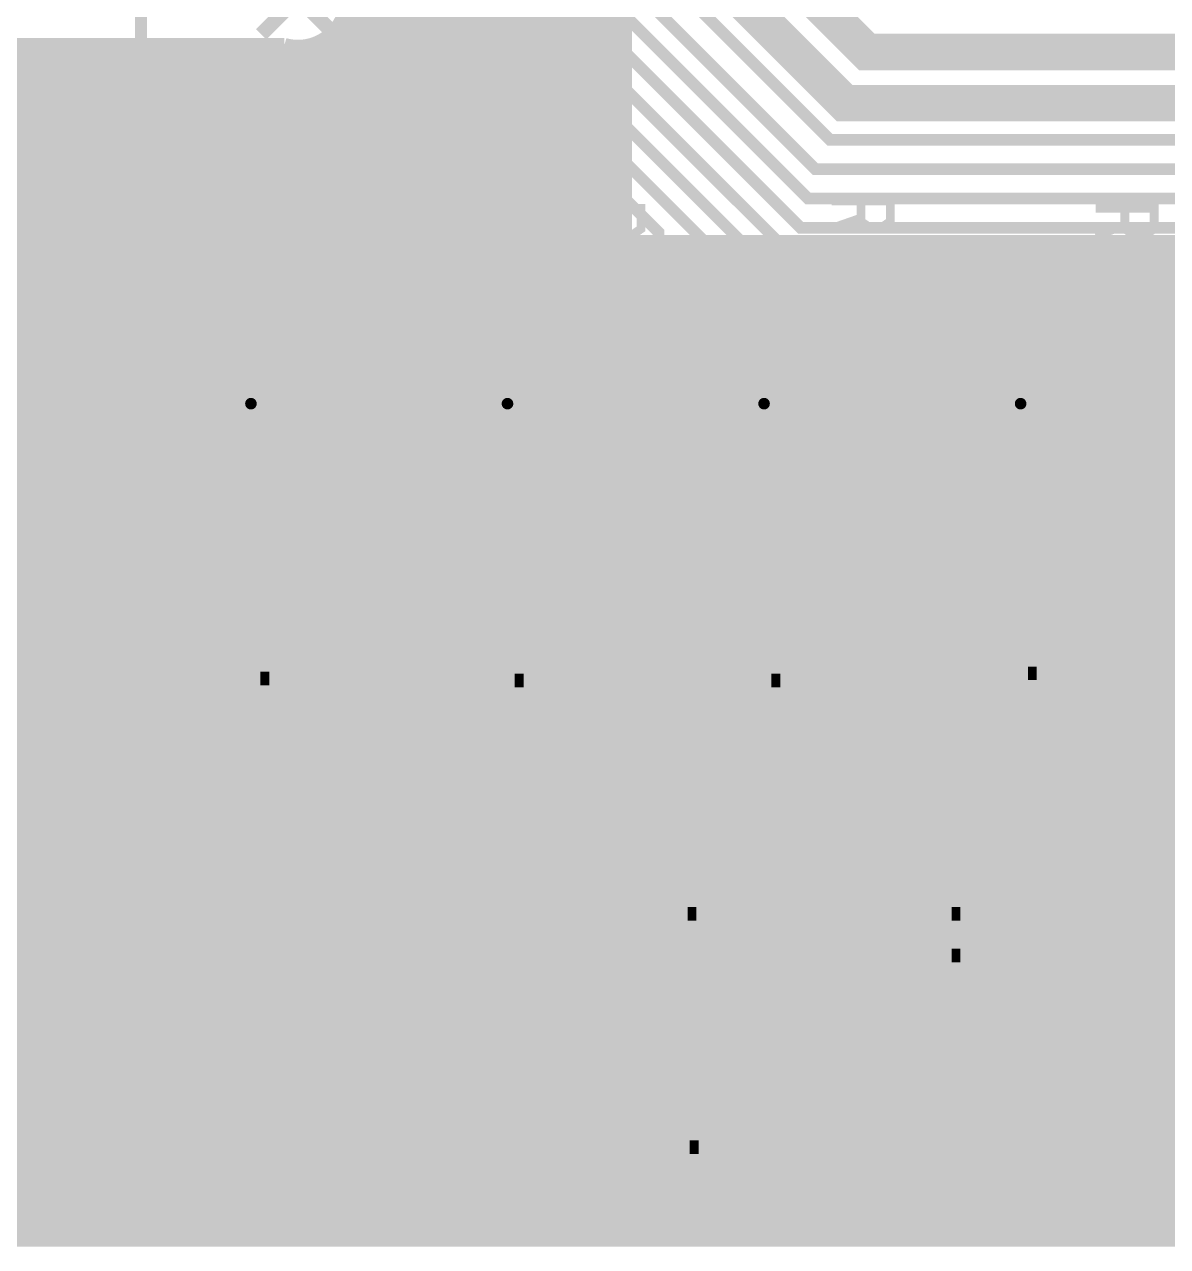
# Model space of a CAD drawing. Extents: x -20 to 155, y -91 to 215.
# Drawn here: x 104.03 to 123.83, y 101.6 to 122.78 of the extents above; entities that cross this region are included whole.
import ezdxf

# ---------------------------------------------------------------- set-up
doc = ezdxf.new("R2010")
doc.units = 0
doc.header["$MEASUREMENT"] = 0
doc.layers.get('0').update_dxf_attribs({"linetype": 'CONTINUOUS'})
for name, color, linetype in [('25-334-0_BOT', 7, 'CONTINUOUS'), ('25-334-0_DRD', 7, 'CONTINUOUS'), ('25-334-0_DRL', 2, 'CONTINUOUS'), ('25-334-0_IN1', 4, 'CONTINUOUS'), ('25-334-0_IN2', 3, 'CONTINUOUS'), ('25-334-0_SMT', 10, 'CONTINUOUS'), ('25-334-0_SPT', 14, 'CONTINUOUS'), ('25-334-0_SST', 12, 'CONTINUOUS'), ('25-334-0_TOP', 11, 'CONTINUOUS'), ('THRUHOLE_TAP', 15, 'CONTINUOUS')]:
    doc.layers.add(name, color=color, linetype=linetype)

# ---------------------------------------------------------------- blocks, each defined once
blk = doc.blocks.new('ROUND_64')
at = {"const_width": 0.35052}
blk.add_lwpolyline([(-0.17526, 0, 1), (0.17526, 0, 1)], format="xyb", close=True, dxfattribs=at)
blk = doc.blocks.new('ROUND_66')
at = {"const_width": 0.35052}
blk.add_lwpolyline([(-0.17526, 0, 1), (0.17526, 0, 1)], format="xyb", close=True, dxfattribs=at)
blk = doc.blocks.new('ROUND_84')
at = {"const_width": 0.10033}
blk.add_lwpolyline([(-0.050164, 0, 1), (0.050164, 0, 1)], format="xyb", close=True, dxfattribs=at)
blk = doc.blocks.new('ROUND_87')
at = {"const_width": 0.10033}
blk.add_lwpolyline([(-0.050164, 0, 1), (0.050164, 0, 1)], format="xyb", close=True, dxfattribs=at)
blk = doc.blocks.new('RECTANGLE_5')
blk.add_solid([(0.4826, 0.4064), (0.4826, -0.4064), (-0.4826, 0.4064), (-0.4826, -0.4064)])
blk = doc.blocks.new('RECTANGLE_13')
blk.add_solid([(0.63627, 0.51308), (0.63627, -0.51308), (-0.63627, 0.51308), (-0.63627, -0.51308)])
blk = doc.blocks.new('RECTANGLE_40')
blk.add_solid([(0.508, 0.635), (0.508, -0.635), (-0.508, 0.635), (-0.508, -0.635)])
blk = doc.blocks.new('RECTANGLE_44')
blk.add_solid([(0.4064, 0.4826), (0.4064, -0.4826), (-0.4064, 0.4826), (-0.4064, -0.4826)])
blk = doc.blocks.new('ROUND_75')
at = {"const_width": 0.10033}
blk.add_lwpolyline([(-0.050164, 0, 1), (0.050164, 0, 1)], format="xyb", close=True, dxfattribs=at)

msp = doc.modelspace()

# ---------------------------------------------------------------- linework, layer by layer
at = {"layer": '25-334-0_BOT', "const_width": 0.254}
for points in [[(109.9566, 177.8254), (109.9566, 101.727)], [(110.1852, 177.8254), (110.1852, 101.727)], [(110.4138, 177.8254), (110.4138, 101.727)], [(110.6424, 177.8254), (110.6424, 101.727)], [(110.871, 177.8254), (110.871, 101.727)], [(111.0996, 177.8254), (111.0996, 101.727)], [(111.3282, 177.8254), (111.3282, 101.727)], [(113.3856, 177.67808), (113.3856, 101.727)], [(113.6142, 177.5968), (113.6142, 101.727)], [(113.8428, 177.57902), (113.8428, 101.727)], [(114.0714, 177.62474), (114.0714, 101.727)], [(114.3, 177.74412), (114.3, 101.727)], [(109.728, 172.52442), (109.728, 101.727)], [(114.427, 165.862), (114.427, 118.999)], [(111.5568, 143.58112), (111.5568, 101.727)], [(113.157, 143.3703), (113.157, 101.727)], [(111.7854, 143.15948), (111.7854, 101.727)], [(112.9284, 143.0909), (112.9284, 101.727)], [(112.014, 142.99438), (112.014, 101.727)], [(112.2426, 142.92072), (112.2426, 101.727)], [(112.4712, 142.91056), (112.4712, 101.727)], [(112.6998, 142.96136), (112.6998, 101.727)], [(114.427, 122.77344), (109.48162, 122.77344)], [(109.4994, 122.80138), (109.4994, 101.727)], [(114.427, 122.54484), (109.26318, 122.54484)], [(109.2708, 122.54992), (109.2708, 101.727)], [(114.427, 122.31624), (59.27598, 122.31624)], [(108.52912, 122.4153), (95.1992, 122.4153)], [(104.013, 122.4153), (104.013, 101.727)], [(104.2416, 122.4153), (104.2416, 101.727)], [(104.4702, 122.4153), (104.4702, 101.727)], [(104.6988, 122.4153), (104.6988, 101.727)], [(104.9274, 122.4153), (104.9274, 101.727)], [(105.156, 122.4153), (105.156, 101.727)], [(105.3846, 122.4153), (105.3846, 101.727)], [(105.6132, 122.4153), (105.6132, 101.727)], [(105.8418, 122.4153), (105.8418, 101.727)], [(106.0704, 122.4153), (106.0704, 101.727)], [(106.299, 122.4153), (106.299, 101.727)], [(106.5276, 122.4153), (106.5276, 101.727)], [(106.7562, 122.4153), (106.7562, 101.727)], [(106.9848, 122.4153), (106.9848, 101.727)], [(107.2134, 122.4153), (107.2134, 101.727)], [(107.442, 122.4153), (107.442, 101.727)], [(107.6706, 122.4153), (107.6706, 101.727)], [(107.8992, 122.4153), (107.8992, 101.727)], [(108.1278, 122.4153), (108.1278, 101.727)], [(108.3564, 122.4153), (108.3564, 101.727)], [(108.585, 122.4026), (108.585, 101.727)], [(108.8136, 122.38482), (108.8136, 101.727)], [(109.0422, 122.43054), (109.0422, 101.727)], [(114.427, 122.08764), (59.33948, 122.08764)], [(114.427, 121.85904), (59.33694, 121.85904)], [(114.427, 121.63044), (59.27344, 121.63044)], [(114.427, 121.40184), (59.12358, 121.40184)], [(114.427, 121.17324), (58.78576, 121.17324)], [(114.427, 120.94464), (45.72, 120.94464)], [(114.427, 120.71604), (85.1535, 120.71604)], [(114.427, 120.48744), (85.47862, 120.48744)], [(114.427, 120.25884), (85.67928, 120.25884)], [(114.427, 120.03024), (85.8139, 120.03024)], [(114.427, 119.80164), (85.9028, 119.80164)], [(114.427, 119.57304), (85.95106, 119.57304)], [(114.427, 119.34444), (85.96122, 119.34444)], [(114.427, 119.11584), (85.93836, 119.11584)], [(129.65176, 118.88724), (85.87994, 118.88724)], [(129.54, 118.999), (114.427, 118.999)], [(114.5286, 118.999), (114.5286, 101.727)], [(114.7572, 118.999), (114.7572, 101.727)], [(114.9858, 118.999), (114.9858, 101.727)], [(115.2144, 118.999), (115.2144, 101.727)], [(115.443, 118.999), (115.443, 101.727)], [(115.6716, 118.999), (115.6716, 101.727)], [(115.9002, 118.999), (115.9002, 101.727)], [(116.1288, 118.999), (116.1288, 101.727)], [(116.3574, 118.999), (116.3574, 101.727)], [(116.586, 118.999), (116.586, 101.727)], [(116.8146, 118.999), (116.8146, 101.727)], [(117.0432, 118.999), (117.0432, 101.727)], [(117.2718, 118.999), (117.2718, 101.727)], [(117.5004, 118.999), (117.5004, 101.727)], [(117.729, 118.999), (117.729, 101.727)], [(117.9576, 118.999), (117.9576, 101.727)], [(118.1862, 118.999), (118.1862, 101.727)], [(118.4148, 118.999), (118.4148, 101.727)], [(118.6434, 118.999), (118.6434, 101.727)], [(118.872, 118.999), (118.872, 101.727)], [(119.1006, 118.999), (119.1006, 101.727)], [(119.3292, 118.999), (119.3292, 101.727)], [(119.5578, 118.999), (119.5578, 101.727)], [(119.7864, 118.999), (119.7864, 101.727)], [(120.015, 118.999), (120.015, 101.727)], [(120.2436, 118.999), (120.2436, 101.727)], [(120.4722, 118.999), (120.4722, 101.727)], [(120.7008, 118.999), (120.7008, 101.727)], [(120.9294, 118.999), (120.9294, 101.727)], [(121.158, 118.999), (121.158, 101.727)], [(121.3866, 118.999), (121.3866, 101.727)], [(121.6152, 118.999), (121.6152, 101.727)], [(121.8438, 118.999), (121.8438, 101.727)], [(122.0724, 118.999), (122.0724, 101.727)], [(122.301, 118.999), (122.301, 101.727)], [(122.5296, 118.999), (122.5296, 101.727)], [(122.7582, 118.999), (122.7582, 101.727)], [(122.9868, 118.999), (122.9868, 101.727)], [(123.2154, 118.999), (123.2154, 101.727)], [(123.444, 118.999), (123.444, 101.727)], [(123.6726, 118.999), (123.6726, 101.727)], [(123.9012, 118.999), (123.9012, 101.727)], [(129.88036, 118.65864), (85.77834, 118.65864)], [(130.10896, 118.43004), (85.62594, 118.43004)], [(130.33756, 118.20144), (85.3948, 118.20144)], [(130.56616, 117.97284), (85.45068, 117.97284)], [(130.79476, 117.74424), (85.6615, 117.74424)], [(131.02336, 117.51564), (85.80374, 117.51564)], [(131.25196, 117.28704), (85.89518, 117.28704)], [(131.48056, 117.05844), (85.94598, 117.05844)], [(131.70916, 116.82984), (85.96122, 116.82984)], [(131.93776, 116.60124), (85.94344, 116.60124)], [(132.16636, 116.37264), (85.88756, 116.37264)], [(132.39496, 116.14404), (85.79358, 116.14404)], [(132.62356, 115.91544), (85.64626, 115.91544)], [(132.85216, 115.68684), (85.42528, 115.68684)], [(133.08076, 115.45824), (85.05952, 115.45824)], [(133.30936, 115.22964), (56.75122, 115.22964)], [(133.53796, 115.00104), (56.63438, 115.00104)], [(133.76656, 114.77244), (56.39054, 114.77244)], [(133.99516, 114.54384), (55.02148, 114.54384)], [(134.22376, 114.31524), (55.28818, 114.31524)], [(134.45236, 114.08664), (55.41518, 114.08664)], [(134.68096, 113.85804), (55.46344, 113.85804)], [(134.90956, 113.62944), (55.45074, 113.62944)], [(135.13816, 113.40084), (55.372, 113.40084)], [(135.36676, 113.17224), (55.20182, 113.17224)], [(135.59536, 112.94364), (54.737, 112.94364)], [(135.82396, 112.71504), (45.72, 112.71504)], [(136.05256, 112.48644), (45.72, 112.48644)], [(136.28116, 112.25784), (45.72, 112.25784)], [(136.50976, 112.02924), (45.72, 112.02924)], [(136.73836, 111.80064), (45.72, 111.80064)], [(136.96696, 111.57204), (45.72, 111.57204)], [(137.19556, 111.34344), (45.72, 111.34344)], [(137.42416, 111.11484), (45.72, 111.11484)], [(137.65276, 110.88624), (57.0738, 110.88624)], [(137.88136, 110.65764), (57.26176, 110.65764)], [(138.10996, 110.42904), (57.35066, 110.42904)], [(138.33856, 110.20044), (57.37098, 110.20044)], [(138.56716, 109.97184), (57.33034, 109.97184)], [(138.79576, 109.74324), (57.21604, 109.74324)], [(139.02436, 109.51464), (56.97982, 109.51464)], [(139.25296, 109.28604), (45.72, 109.28604)], [(139.48156, 109.05744), (45.72, 109.05744)], [(139.71016, 108.82884), (45.72, 108.82884)], [(139.93876, 108.60024), (45.72, 108.60024)], [(139.954, 108.37164), (45.72, 108.37164)], [(139.954, 108.14304), (45.72, 108.14304)], [(139.954, 107.91444), (45.72, 107.91444)], [(139.954, 107.68584), (91.97848, 107.68584)], [(138.70178, 107.45724), (92.24518, 107.45724)], [(138.4046, 107.22864), (92.37218, 107.22864)], [(138.26998, 107.00004), (92.42044, 107.00004)], [(138.21156, 106.77144), (92.40774, 106.77144)], [(138.21664, 106.54284), (92.329, 106.54284)], [(138.2395, 106.31424), (92.15882, 106.31424)], [(138.2395, 106.08564), (91.694, 106.08564)], [(138.2395, 105.85704), (45.72, 105.85704)], [(138.2395, 105.62844), (45.72, 105.62844)], [(138.2395, 105.39984), (45.72, 105.39984)], [(138.2395, 105.17124), (45.72, 105.17124)], [(138.2395, 104.94264), (45.72, 104.94264)], [(138.2395, 104.71404), (45.72, 104.71404)], [(138.2395, 104.48544), (45.72, 104.48544)], [(138.2395, 104.25684), (53.75148, 104.25684)], [(138.2395, 104.02824), (54.01818, 104.02824)], [(138.2395, 103.79964), (54.14518, 103.79964)], [(138.20902, 103.57104), (54.19344, 103.57104)], [(138.22172, 103.34244), (54.18074, 103.34244)], [(138.30046, 103.11384), (54.102, 103.11384)], [(138.47064, 102.88524), (53.93182, 102.88524)], [(138.938, 102.65664), (53.467, 102.65664)], [(139.954, 102.42804), (56.37276, 102.42804)], [(139.954, 102.19944), (56.59628, 102.19944)], [(139.954, 101.97084), (56.70296, 101.97084)], [(139.954, 101.74224), (56.73598, 101.74224)], [(139.954, 101.727), (69.85, 101.727)]]:
    msp.add_lwpolyline(points, dxfattribs=at)
for points in [[(108.7628, 122.38228, 0.4142136), (109.62132, 123.2408)], [(108.52912, 122.4153, 0.0690745), (108.7628, 122.38286)]]:
    msp.add_lwpolyline(points, format="xyb", dxfattribs=at)
at = {"layer": '25-334-0_DRD', "const_width": 0.254}
for points in [[(109.3978, 123.8758), (108.1278, 122.6058)], [(109.3978, 122.6058), (108.1278, 123.8758)], [(104.14, 116.84), (102.87, 115.57)], [(104.14, 115.57), (102.87, 116.84)], [(108.585, 116.84), (107.315, 115.57)], [(108.585, 115.57), (107.315, 116.84)], [(113.03, 116.84), (111.76, 115.57)], [(113.03, 115.57), (111.76, 116.84)], [(117.475, 116.84), (116.205, 115.57)], [(117.475, 115.57), (116.205, 116.84)], [(121.92, 116.84), (120.65, 115.57)], [(121.92, 115.57), (120.65, 116.84)]]:
    msp.add_lwpolyline(points, dxfattribs=at)
at = {"layer": '25-334-0_SST', "const_width": 0.1524}
for points in [[(105.56494, 119.71782), (105.56494, 119.36222), (105.73512, 119.24284), (105.90276, 119.24284), (106.07294, 119.36222), (106.07294, 119.71782), (105.05694, 119.71782)], [(109.92104, 119.75592), (109.92104, 119.40032), (110.09122, 119.28094), (110.25886, 119.28094), (110.42904, 119.40032), (110.42904, 119.75592), (109.41304, 119.75592)], [(114.20094, 119.59082), (114.20094, 119.23522), (114.37112, 119.11584), (114.53876, 119.11584), (114.70894, 119.23522), (114.70894, 119.59082), (113.69294, 119.59082)], [(118.51894, 119.71782), (118.51894, 119.36222), (118.68912, 119.24284), (118.85676, 119.24284), (119.02694, 119.36222), (119.02694, 119.71782), (118.01094, 119.71782)], [(123.09094, 119.59082), (123.09094, 119.23522), (123.26112, 119.11584), (123.42876, 119.11584), (123.59894, 119.23522), (123.59894, 119.59082), (122.58294, 119.59082)], [(105.56494, 119.42064), (105.05694, 119.24284)], [(109.92104, 119.45874), (109.41304, 119.28094)], [(118.51894, 119.42064), (118.01094, 119.24284)], [(114.20094, 119.29364), (113.69294, 119.11584)], [(123.09094, 119.29364), (122.58294, 119.11584)], [(105.56494, 118.81866), (105.56494, 118.46306), (105.39476, 118.40464), (105.22712, 118.40464), (105.05694, 118.46306), (105.05694, 118.81866), (105.22712, 118.87962), (105.39476, 118.87962), (106.07294, 118.64086)], [(109.92104, 118.85676), (109.92104, 118.50116), (109.75086, 118.44274), (109.58322, 118.44274), (109.41304, 118.50116), (109.41304, 118.85676), (109.58322, 118.91772), (109.75086, 118.91772), (110.42904, 118.67896)], [(114.20094, 118.69166), (114.20094, 118.33606), (114.03076, 118.27764), (113.86312, 118.27764), (113.69294, 118.33606), (113.69294, 118.69166), (113.86312, 118.75262), (114.03076, 118.75262), (114.70894, 118.51386)], [(118.51894, 118.81866), (118.51894, 118.46306), (118.34876, 118.40464), (118.18112, 118.40464), (118.01094, 118.46306), (118.01094, 118.81866), (118.18112, 118.87962), (118.34876, 118.87962), (119.02694, 118.64086)], [(123.09094, 118.69166), (123.09094, 118.33606), (122.92076, 118.27764), (122.75312, 118.27764), (122.58294, 118.33606), (122.58294, 118.69166), (122.75312, 118.75262), (122.92076, 118.75262), (123.59894, 118.51386)], [(105.22712, 118.04142), (105.05694, 117.98046), (105.05694, 117.62486), (105.22712, 117.56644), (105.56494, 117.56644), (105.73512, 117.68582), (105.73512, 118.04142), (106.07294, 118.04142), (106.07294, 117.56644)], [(109.92104, 118.01856), (109.92104, 117.66296), (109.75086, 117.60454), (109.58322, 117.60454), (109.41304, 117.66296), (109.41304, 118.01856), (109.58322, 118.07952), (109.75086, 118.07952), (110.42904, 117.84076)], [(113.69294, 117.79504), (114.70894, 117.43944), (114.70894, 117.91442)], [(118.51894, 117.62486), (118.68912, 117.56644), (118.85676, 117.56644), (119.02694, 117.62486), (119.02694, 117.98046), (118.85676, 118.04142), (118.68912, 118.04142), (118.51894, 117.98046), (118.51894, 117.62486), (118.34876, 117.56644), (118.18112, 117.56644), (118.01094, 117.62486), (118.01094, 117.98046), (118.18112, 118.04142), (118.34876, 118.04142), (118.51894, 117.98046)], [(122.75312, 117.91442), (122.58294, 117.79504), (122.58294, 117.55882), (122.75312, 117.43944), (122.92076, 117.43944), (123.26112, 117.67566), (123.59894, 117.43944), (123.59894, 117.91442)], [(106.8705, 117.0305), (103.9495, 117.0305), (103.9495, 115.3922), (106.8705, 115.3922), (106.8705, 117.0305)], [(111.3536, 117.0686), (108.4326, 117.0686), (108.4326, 115.4303), (111.3536, 115.4303), (111.3536, 117.0686)], [(115.7605, 117.0305), (112.8395, 117.0305), (112.8395, 115.3922), (115.7605, 115.3922), (115.7605, 117.0305)], [(120.2055, 117.0305), (117.2845, 117.0305), (117.2845, 115.3922), (120.2055, 115.3922), (120.2055, 117.0305)], [(124.6505, 117.0305), (121.7295, 117.0305), (121.7295, 115.3922), (124.6505, 115.3922), (124.6505, 117.0305)], [(111.9251, 114.7191), (107.8611, 114.7191), (107.8611, 110.1471), (109.6391, 110.1471), (109.8931, 110.4011), (110.1471, 110.1471), (111.9251, 110.1471), (111.9251, 114.7191)], [(107.442, 114.681), (103.378, 114.681), (103.378, 110.109), (105.156, 110.109), (105.41, 110.363), (105.664, 110.109), (107.442, 110.109), (107.442, 114.681)], [(116.332, 114.681), (112.268, 114.681), (112.268, 110.109), (114.046, 110.109), (114.3, 110.363), (114.554, 110.109), (116.332, 110.109), (116.332, 114.681)], [(120.777, 114.681), (116.713, 114.681), (116.713, 110.109), (118.491, 110.109), (118.745, 110.363), (118.999, 110.109), (120.777, 110.109), (120.777, 114.681)], [(125.222, 114.681), (121.158, 114.681), (121.158, 110.109), (122.936, 110.109), (123.19, 110.363), (123.444, 110.109), (125.222, 110.109), (125.222, 114.681)], [(121.65584, 112.60836), (121.4882, 112.54994), (121.4882, 112.31118), (121.65584, 112.25276), (121.82602, 112.13338), (122.33402, 112.13338), (122.5042, 112.19434), (122.5042, 112.54994), (122.33402, 112.60836), (121.65584, 112.60836)], [(108.35894, 112.51946), (108.1913, 112.46104), (108.1913, 112.22228), (108.35894, 112.16386), (108.52912, 112.04448), (109.03712, 112.04448), (109.2073, 112.10544), (109.2073, 112.46104), (109.03712, 112.51946), (108.35894, 112.51946)], [(112.76584, 112.48136), (112.5982, 112.42294), (112.5982, 112.18418), (112.76584, 112.12576), (112.93602, 112.00638), (113.44402, 112.00638), (113.6142, 112.06734), (113.6142, 112.42294), (113.44402, 112.48136), (112.76584, 112.48136)], [(117.21084, 112.48136), (117.0432, 112.42294), (117.0432, 112.18418), (117.21084, 112.12576), (117.38102, 112.00638), (117.88902, 112.00638), (118.0592, 112.06734), (118.0592, 112.42294), (117.88902, 112.48136), (117.21084, 112.48136)], [(121.82602, 112.37214), (121.4882, 112.13338)], [(103.74884, 112.35436), (103.5812, 112.29594), (103.5812, 112.05718), (103.74884, 111.99876), (103.91902, 111.87938), (104.42702, 111.87938), (104.5972, 111.94034), (104.5972, 112.29594), (104.42702, 112.35436), (103.74884, 112.35436)], [(108.52912, 112.28324), (108.1913, 112.04448)], [(112.93602, 112.24514), (112.5982, 112.00638)], [(117.38102, 112.24514), (117.0432, 112.00638)], [(108.1913, 111.32566), (108.1913, 111.56188)], [(108.1913, 111.44504), (109.2073, 111.44504), (109.03712, 111.56188)], [(112.5982, 111.28756), (112.5982, 111.52378)], [(112.5982, 111.40694), (113.6142, 111.40694), (113.44402, 111.52378)], [(117.0432, 111.28756), (117.0432, 111.52378)], [(117.0432, 111.40694), (118.0592, 111.40694), (117.88902, 111.52378)], [(121.4882, 111.41456), (121.4882, 111.65078)], [(121.4882, 111.53394), (122.5042, 111.53394), (122.33402, 111.65078)], [(103.5812, 111.27994), (104.5972, 111.27994), (104.42702, 111.39678)], [(108.1913, 110.84306), (109.2073, 110.48746), (109.2073, 110.96244)], [(113.1062, 110.50778), (113.27384, 110.44936), (113.44402, 110.44936), (113.6142, 110.50778), (113.6142, 110.86338), (113.44402, 110.92434), (113.27384, 110.92434), (113.1062, 110.86338), (113.1062, 110.50778), (112.93602, 110.44936), (112.76584, 110.44936), (112.5982, 110.50778), (112.5982, 110.86338), (112.76584, 110.92434), (112.93602, 110.92434), (113.1062, 110.86338)], [(117.5512, 110.50778), (117.5512, 110.86338), (117.71884, 110.92434), (117.88902, 110.92434), (118.0592, 110.86338), (118.0592, 110.50778), (117.88902, 110.44936), (117.71884, 110.44936), (117.0432, 110.68558)], [(121.82602, 110.57636), (121.82602, 111.05134), (122.5042, 110.81258), (122.5042, 110.69574), (121.4882, 110.69574)], [(104.0892, 110.73638), (104.0892, 110.38078), (103.91902, 110.32236), (103.74884, 110.32236), (103.5812, 110.38078), (103.5812, 110.73638), (103.74884, 110.79734), (103.91902, 110.79734), (104.5972, 110.55858)], [(104.775, 109.728), (106.045, 109.728), (106.299, 109.474), (106.299, 106.172), (104.521, 106.172), (104.521, 109.474), (104.775, 109.728)], [(109.22, 109.728), (110.49, 109.728), (110.744, 109.474), (110.744, 106.172), (108.966, 106.172), (108.966, 109.474), (109.22, 109.728)], [(113.665, 109.728), (114.935, 109.728), (115.189, 109.474), (115.189, 106.172), (113.411, 106.172), (113.411, 109.474), (113.665, 109.728)], [(118.11, 109.728), (119.38, 109.728), (119.634, 109.474), (119.634, 106.172), (117.856, 106.172), (117.856, 109.474), (118.11, 109.728)], [(122.555, 109.728), (123.825, 109.728), (124.079, 109.474), (124.079, 106.172), (122.301, 106.172), (122.301, 109.474), (122.555, 109.728)], [(115.59286, 109.22), (115.59286, 108.8644), (115.93068, 108.74502), (116.27104, 108.74502), (116.60886, 108.8644), (116.60886, 109.22)], [(120.16486, 109.22), (120.16486, 108.8644), (120.50268, 108.74502), (120.84304, 108.74502), (121.18086, 108.8644), (121.18086, 109.22)], [(106.82986, 109.093), (106.82986, 108.7374), (107.16768, 108.61802), (107.50804, 108.61802), (107.84586, 108.7374), (107.84586, 109.093)], [(106.82986, 109.03458), (107.84586, 109.03458)], [(115.59286, 109.16158), (116.60886, 109.16158)], [(120.16486, 109.16158), (121.18086, 109.16158)], [(111.27486, 108.966), (111.27486, 108.6104), (111.61268, 108.49102), (111.95304, 108.49102), (112.29086, 108.6104), (112.29086, 108.966)], [(111.27486, 108.90758), (112.29086, 108.90758)], [(115.59286, 107.96778), (115.59286, 108.3818), (116.60886, 108.3818)], [(120.16486, 107.96778), (120.16486, 108.3818), (121.18086, 108.3818)], [(104.521, 108.204), (106.299, 108.204)], [(106.82986, 107.84078), (106.82986, 108.2548), (107.84586, 108.2548)], [(108.966, 108.204), (110.744, 108.204)], [(113.411, 108.204), (115.189, 108.204)], [(117.856, 108.204), (119.634, 108.204)], [(122.301, 108.204), (124.079, 108.204)], [(111.27486, 107.71378), (111.27486, 108.1278), (112.29086, 108.1278)], [(107.33786, 107.061), (107.50804, 107.00258), (107.67568, 107.00258), (107.84586, 107.061), (107.84586, 107.4166), (107.67568, 107.47502), (107.50804, 107.47502), (107.33786, 107.4166), (107.33786, 107.061), (107.16768, 107.00258), (107.00004, 107.00258), (106.82986, 107.061), (106.82986, 107.4166), (107.00004, 107.47502), (107.16768, 107.47502), (107.33786, 107.4166)], [(111.78286, 106.934), (111.78286, 107.2896), (111.95304, 107.34802), (112.12068, 107.34802), (112.29086, 107.2896), (112.29086, 106.934), (112.12068, 106.87558), (111.95304, 106.87558), (111.27486, 107.1118)], [(115.59286, 107.24642), (115.59286, 107.48518)], [(115.59286, 107.3658), (116.60886, 107.3658), (116.43868, 107.48518)], [(120.16486, 107.24642), (120.16486, 107.48518)], [(120.16486, 107.3658), (121.18086, 107.3658), (121.01068, 107.48518)], [(115.59286, 106.7054), (115.76304, 106.82478), (115.93068, 106.8832), (116.27104, 106.8832), (116.43868, 106.82478), (116.60886, 106.7054), (116.60886, 106.58602), (116.43868, 106.46918), (116.27104, 106.40822), (115.93068, 106.40822), (115.76304, 106.46918), (115.59286, 106.58602), (115.59286, 106.7054)], [(120.16486, 106.5276), (120.16486, 106.76382)], [(120.16486, 106.64698), (121.18086, 106.64698), (121.01068, 106.76382)], [(106.2355, 102.6795), (106.2355, 105.6005), (104.5972, 105.6005), (104.5972, 102.6795), (106.2355, 102.6795)], [(110.6805, 102.6795), (110.6805, 105.6005), (109.0422, 105.6005), (109.0422, 102.6795), (110.6805, 102.6795)], [(115.1255, 102.6795), (115.1255, 105.6005), (113.4872, 105.6005), (113.4872, 102.6795), (115.1255, 102.6795)], [(119.5705, 102.6795), (119.5705, 105.6005), (117.9322, 105.6005), (117.9322, 102.6795), (119.5705, 102.6795)], [(124.0155, 102.6795), (124.0155, 105.6005), (122.3772, 105.6005), (122.3772, 102.6795), (124.0155, 102.6795)], [(107.24642, 105.23728), (107.24642, 104.88168), (107.41406, 104.7623), (107.58424, 104.7623), (107.75442, 104.88168), (107.75442, 105.23728), (106.73842, 105.23728)], [(111.69142, 105.23728), (111.69142, 104.88168), (111.85906, 104.7623), (112.02924, 104.7623), (112.19942, 104.88168), (112.19942, 105.23728), (111.18342, 105.23728)], [(116.13642, 105.23728), (116.13642, 104.88168), (116.30406, 104.7623), (116.47424, 104.7623), (116.64442, 104.88168), (116.64442, 105.23728), (115.62842, 105.23728)], [(120.58142, 105.23728), (120.58142, 104.88168), (120.74906, 104.7623), (120.91924, 104.7623), (121.08942, 104.88168), (121.08942, 105.23728), (120.07342, 105.23728)], [(107.24642, 104.9401), (106.73842, 104.7623)], [(111.69142, 104.9401), (111.18342, 104.7623)], [(116.13642, 104.9401), (115.62842, 104.7623)], [(120.58142, 104.9401), (120.07342, 104.7623)], [(106.90606, 104.39908), (106.73842, 104.34066), (106.73842, 103.98506), (106.90606, 103.9241), (107.24642, 103.9241), (107.41406, 104.04348), (107.41406, 104.39908), (107.75442, 104.39908), (107.75442, 103.9241)], [(111.69142, 104.34066), (111.69142, 103.98506), (111.52124, 103.9241), (111.35106, 103.9241), (111.18342, 103.98506), (111.18342, 104.34066), (111.35106, 104.39908), (111.52124, 104.39908), (112.19942, 104.16286)], [(116.13642, 104.34066), (116.13642, 103.98506), (115.96624, 103.9241), (115.79606, 103.9241), (115.62842, 103.98506), (115.62842, 104.34066), (115.79606, 104.39908), (115.96624, 104.39908), (116.64442, 104.16286)], [(120.58142, 104.34066), (120.58142, 103.98506), (120.41124, 103.9241), (120.24106, 103.9241), (120.07342, 103.98506), (120.07342, 104.34066), (120.24106, 104.39908), (120.41124, 104.39908), (121.08942, 104.16286)], [(107.24642, 103.14686), (107.24642, 103.50246), (107.41406, 103.56088), (107.58424, 103.56088), (107.75442, 103.50246), (107.75442, 103.14686), (107.58424, 103.0859), (107.41406, 103.0859), (106.73842, 103.32466)], [(111.18342, 103.38308), (111.35106, 103.50246), (111.52124, 103.56088), (111.85906, 103.56088), (112.02924, 103.50246), (112.19942, 103.38308), (112.19942, 103.2637), (112.02924, 103.14686), (111.85906, 103.0859), (111.52124, 103.0859), (111.35106, 103.14686), (111.18342, 103.2637), (111.18342, 103.38308)], [(120.07342, 103.0859), (120.07342, 103.56088), (120.74906, 103.0859), (120.91924, 103.0859), (121.08942, 103.14686), (121.08942, 103.50246), (120.91924, 103.56088)], [(115.62842, 103.20528), (115.62842, 103.4415)], [(115.62842, 103.32466), (116.64442, 103.32466), (116.47424, 103.4415)]]:
    msp.add_lwpolyline(points, dxfattribs=at)
at = {"layer": '25-334-0_TOP'}
for points, const_width in [([(103.632, 146.3548), (103.632, 133.731), (117.602, 119.761), (126.746, 119.761), (131.953, 114.554), (150.114, 114.554), (150.368, 114.3), (151.384, 114.3)], 0.2032), ([(150.622, 115.062), (132.08, 115.062), (126.873, 120.269), (117.729, 120.269), (104.14, 133.858), (104.14, 142.113), (106.807, 144.78)], 0.2032), ([(112.395, 142.3162), (108.2802, 142.3162), (105.41, 139.446), (105.41, 134.239), (118.237, 121.412), (127.254, 121.412), (132.461, 116.205), (148.971, 116.205), (149.479, 116.713), (150.749, 116.713), (153.924, 113.538), (153.924, 104.775), (131.318, 104.775), (129.9718, 103.4288), (127.635, 103.4288)], 0.635), ([(128.3462, 116.205), (128.3462, 116.8908), (126.492, 118.745), (117.348, 118.745), (99.568, 136.525), (99.568, 139.192), (97.3455, 141.41196), (94.59468, 141.41196)], 0.2032), ([(99.187, 140.97), (99.187, 140.716), (100.076, 139.827), (100.076, 136.652), (117.475, 119.253), (126.619, 119.253), (134.6708, 111.2012), (140.335, 111.2012)], 0.2032), ([(123.9012, 116.205), (123.9012, 116.3828), (122.047, 118.237), (117.221, 118.237), (99.06, 136.398), (99.06, 139.065), (97.21088, 140.91158), (94.59468, 140.91158)], 0.2032), ([(119.4562, 116.205), (119.4562, 116.3828), (118.11, 117.729), (117.094, 117.729), (98.552, 136.271), (98.552, 138.811), (96.94926, 140.4112), (94.59468, 140.4112)], 0.2032), ([(149.86, 115.824), (149.86, 115.697), (149.733, 115.57), (132.207, 115.57), (127, 120.777), (117.983, 120.777), (104.648, 134.112), (104.648, 139.954), (104.902, 140.208)], 0.2032), ([(94.59468, 139.91082), (96.81464, 139.91082), (98.044, 138.684), (98.044, 136.144), (115.0112, 119.1768), (115.0112, 116.205)], 0.2032), ([(94.59468, 138.40968), (96.41078, 138.40968), (97.536, 137.287), (97.536, 136.017), (110.744, 122.809), (110.744, 116.3828), (110.6043, 116.2431)], 0.2032), ([(94.59468, 137.9093), (96.2533, 137.9093), (97.028, 137.13714), (97.028, 135.763), (106.045, 126.746), (106.045, 116.2812), (106.1212, 116.205)], 0.2032), ([(142.875, 117.094), (132.969, 117.094), (127.762, 122.301), (118.618, 122.301), (108.7628, 132.1562)], 0.635), ([(106.1212, 116.205), (106.426, 115.9002), (106.426, 113.538)], 0.635), ([(110.6043, 116.2431), (110.9091, 115.9383), (110.9091, 113.5761)], 0.635), ([(115.0112, 116.205), (115.316, 115.9002), (115.316, 113.538)], 0.635), ([(119.4562, 116.205), (119.761, 115.9002), (119.761, 113.538)], 0.635), ([(123.9012, 116.205), (124.206, 115.9002), (124.206, 113.538)], 0.635), ([(103.505, 116.205), (103.505, 114.427), (104.394, 113.538)], 0.3048), ([(104.6988, 116.205), (103.505, 116.205)], 0.3048), ([(109.1819, 116.2431), (107.9881, 116.2431), (107.95, 116.205), (107.95, 114.681), (108.8771, 113.7539), (108.8771, 113.5761)], 0.3048), ([(109.1819, 116.2431), (107.9881, 116.2431), (107.95, 116.205)], 0.3048), ([(113.284, 113.538), (113.284, 113.792), (112.395, 114.681), (112.395, 116.205), (113.5888, 116.205)], 0.3048), ([(113.5888, 116.205), (112.395, 116.205)], 0.3048), ([(117.729, 113.538), (117.729, 113.665), (116.84, 114.554), (116.84, 116.205), (118.0338, 116.205)], 0.3048), ([(118.0338, 116.205), (116.84, 116.205)], 0.3048), ([(122.174, 113.538), (122.174, 113.665), (121.285, 114.554), (121.285, 116.205)], 0.3048), ([(122.4788, 116.205), (121.285, 116.205)], 0.3048), ([(109.8931, 111.2901), (109.8931, 109.0041), (109.855, 108.966)], 0.635), ([(105.41, 111.252), (105.41, 108.966)], 0.635), ([(114.3, 111.252), (114.3, 108.966)], 0.635), ([(118.745, 111.252), (118.745, 108.966)], 0.635), ([(123.19, 111.252), (123.19, 108.966)], 0.635), ([(105.41, 106.934), (105.41, 104.8512)], 0.635), ([(109.855, 106.934), (109.855, 104.8512)], 0.635), ([(114.3, 106.934), (114.3, 104.8512)], 0.635), ([(118.745, 106.934), (118.745, 104.8512)], 0.635), ([(123.19, 106.934), (123.19, 104.8512)], 0.635), ([(105.41, 103.4288), (100.965, 103.4288)], 0.635), ([(109.855, 103.4288), (105.41, 103.4288)], 0.635), ([(114.3, 103.4288), (109.855, 103.4288)], 0.635), ([(118.745, 103.4288), (114.3, 103.4288)], 0.635), ([(123.19, 103.4288), (118.745, 103.4288)], 0.635), ([(127.635, 103.4288), (123.19, 103.4288)], 0.635)]:
    msp.add_lwpolyline(points, dxfattribs=dict(at, const_width=const_width))

# ---------------------------------------------------------------- block references
at = {"layer": '25-334-0_BOT'}
for name, p in [('ROUND_66', (107.95, 116.205)), ('ROUND_66', (112.395, 116.205)), ('ROUND_66', (116.84, 116.205)), ('ROUND_64', (121.285, 116.205))]:
    msp.add_blockref(name, p, dxfattribs=at)
at = {"layer": '25-334-0_DRL'}
for name, p in [('ROUND_87', (107.95, 116.205)), ('ROUND_87', (112.395, 116.205)), ('ROUND_87', (116.84, 116.205)), ('ROUND_84', (121.285, 116.205))]:
    msp.add_blockref(name, p, dxfattribs=at)
at = {"layer": '25-334-0_IN1'}
for name, p in [('ROUND_66', (107.95, 116.205)), ('ROUND_66', (112.395, 116.205)), ('ROUND_66', (116.84, 116.205)), ('ROUND_64', (121.285, 116.205))]:
    msp.add_blockref(name, p, dxfattribs=at)
at = {"layer": '25-334-0_IN2'}
for name, p in [('ROUND_66', (107.95, 116.205)), ('ROUND_66', (112.395, 116.205)), ('ROUND_66', (116.84, 116.205)), ('ROUND_64', (121.285, 116.205))]:
    msp.add_blockref(name, p, dxfattribs=at)
at = {"layer": '25-334-0_SMT'}
for name, p in [('RECTANGLE_44', (104.6988, 116.205)), ('RECTANGLE_44', (106.1212, 116.205)), ('RECTANGLE_44', (109.1819, 116.2431)), ('RECTANGLE_44', (110.6043, 116.2431)), ('RECTANGLE_44', (113.5888, 116.205)), ('RECTANGLE_44', (115.0112, 116.205)), ('RECTANGLE_44', (118.0338, 116.205)), ('RECTANGLE_44', (119.4562, 116.205)), ('RECTANGLE_44', (122.4788, 116.205)), ('RECTANGLE_44', (123.9012, 116.205)), ('RECTANGLE_40', (104.394, 113.538)), ('RECTANGLE_40', (106.426, 113.538)), ('RECTANGLE_40', (108.8771, 113.5761)), ('RECTANGLE_40', (110.9091, 113.5761)), ('RECTANGLE_40', (113.284, 113.538)), ('RECTANGLE_40', (115.316, 113.538)), ('RECTANGLE_40', (117.729, 113.538)), ('RECTANGLE_40', (119.761, 113.538)), ('RECTANGLE_40', (122.174, 113.538)), ('RECTANGLE_40', (124.206, 113.538)), ('RECTANGLE_40', (105.41, 111.252)), ('RECTANGLE_40', (109.8931, 111.2901)), ('RECTANGLE_40', (114.3, 111.252)), ('RECTANGLE_40', (118.745, 111.252)), ('RECTANGLE_40', (123.19, 111.252)), ('RECTANGLE_13', (105.41, 108.966)), ('RECTANGLE_13', (109.855, 108.966)), ('RECTANGLE_13', (114.3, 108.966)), ('RECTANGLE_13', (118.745, 108.966)), ('RECTANGLE_13', (123.19, 108.966)), ('RECTANGLE_13', (105.41, 106.934)), ('RECTANGLE_13', (109.855, 106.934)), ('RECTANGLE_13', (114.3, 106.934)), ('RECTANGLE_13', (118.745, 106.934)), ('RECTANGLE_13', (123.19, 106.934)), ('RECTANGLE_5', (105.41, 104.8512)), ('RECTANGLE_5', (109.855, 104.8512)), ('RECTANGLE_5', (114.3, 104.8512)), ('RECTANGLE_5', (118.745, 104.8512)), ('RECTANGLE_5', (123.19, 104.8512)), ('RECTANGLE_5', (105.41, 103.4288)), ('RECTANGLE_5', (109.855, 103.4288)), ('RECTANGLE_5', (114.3, 103.4288)), ('RECTANGLE_5', (118.745, 103.4288)), ('RECTANGLE_5', (123.19, 103.4288))]:
    msp.add_blockref(name, p, dxfattribs=at)
at = {"layer": '25-334-0_SPT'}
for name, p in [('RECTANGLE_44', (104.6988, 116.205)), ('RECTANGLE_44', (106.1212, 116.205)), ('RECTANGLE_44', (109.1819, 116.2431)), ('RECTANGLE_44', (110.6043, 116.2431)), ('RECTANGLE_44', (113.5888, 116.205)), ('RECTANGLE_44', (115.0112, 116.205)), ('RECTANGLE_44', (118.0338, 116.205)), ('RECTANGLE_44', (119.4562, 116.205)), ('RECTANGLE_44', (122.4788, 116.205)), ('RECTANGLE_44', (123.9012, 116.205)), ('RECTANGLE_40', (104.394, 113.538)), ('RECTANGLE_40', (106.426, 113.538)), ('RECTANGLE_40', (108.8771, 113.5761)), ('RECTANGLE_40', (110.9091, 113.5761)), ('RECTANGLE_40', (113.284, 113.538)), ('RECTANGLE_40', (115.316, 113.538)), ('RECTANGLE_40', (117.729, 113.538)), ('RECTANGLE_40', (119.761, 113.538)), ('RECTANGLE_40', (122.174, 113.538)), ('RECTANGLE_40', (124.206, 113.538)), ('RECTANGLE_40', (105.41, 111.252)), ('RECTANGLE_40', (109.8931, 111.2901)), ('RECTANGLE_40', (114.3, 111.252)), ('RECTANGLE_40', (118.745, 111.252)), ('RECTANGLE_40', (123.19, 111.252)), ('RECTANGLE_13', (105.41, 108.966)), ('RECTANGLE_13', (109.855, 108.966)), ('RECTANGLE_13', (114.3, 108.966)), ('RECTANGLE_13', (118.745, 108.966)), ('RECTANGLE_13', (123.19, 108.966)), ('RECTANGLE_13', (105.41, 106.934)), ('RECTANGLE_13', (109.855, 106.934)), ('RECTANGLE_13', (114.3, 106.934)), ('RECTANGLE_13', (118.745, 106.934)), ('RECTANGLE_13', (123.19, 106.934)), ('RECTANGLE_5', (105.41, 104.8512)), ('RECTANGLE_5', (109.855, 104.8512)), ('RECTANGLE_5', (114.3, 104.8512)), ('RECTANGLE_5', (118.745, 104.8512)), ('RECTANGLE_5', (123.19, 104.8512)), ('RECTANGLE_5', (105.41, 103.4288)), ('RECTANGLE_5', (109.855, 103.4288)), ('RECTANGLE_5', (114.3, 103.4288)), ('RECTANGLE_5', (118.745, 103.4288)), ('RECTANGLE_5', (123.19, 103.4288))]:
    msp.add_blockref(name, p, dxfattribs=at)
at = {"layer": '25-334-0_TOP'}
for name, p in [('RECTANGLE_44', (104.6988, 116.205)), ('RECTANGLE_44', (106.1212, 116.205)), ('RECTANGLE_44', (109.1819, 116.2431)), ('RECTANGLE_44', (110.6043, 116.2431)), ('RECTANGLE_44', (113.5888, 116.205)), ('RECTANGLE_44', (115.0112, 116.205)), ('RECTANGLE_44', (118.0338, 116.205)), ('RECTANGLE_44', (119.4562, 116.205)), ('RECTANGLE_44', (122.4788, 116.205)), ('RECTANGLE_44', (123.9012, 116.205)), ('ROUND_66', (107.95, 116.205)), ('ROUND_66', (112.395, 116.205)), ('ROUND_66', (116.84, 116.205)), ('ROUND_64', (121.285, 116.205)), ('RECTANGLE_40', (104.394, 113.538)), ('RECTANGLE_40', (106.426, 113.538)), ('RECTANGLE_40', (108.8771, 113.5761)), ('RECTANGLE_40', (110.9091, 113.5761)), ('RECTANGLE_40', (113.284, 113.538)), ('RECTANGLE_40', (115.316, 113.538)), ('RECTANGLE_40', (117.729, 113.538)), ('RECTANGLE_40', (119.761, 113.538)), ('RECTANGLE_40', (122.174, 113.538)), ('RECTANGLE_40', (124.206, 113.538)), ('RECTANGLE_40', (105.41, 111.252)), ('RECTANGLE_40', (109.8931, 111.2901)), ('RECTANGLE_40', (114.3, 111.252)), ('RECTANGLE_40', (118.745, 111.252)), ('RECTANGLE_40', (123.19, 111.252)), ('RECTANGLE_13', (105.41, 108.966)), ('RECTANGLE_13', (109.855, 108.966)), ('RECTANGLE_13', (114.3, 108.966)), ('RECTANGLE_13', (118.745, 108.966)), ('RECTANGLE_13', (123.19, 108.966)), ('RECTANGLE_13', (105.41, 106.934)), ('RECTANGLE_13', (109.855, 106.934)), ('RECTANGLE_13', (114.3, 106.934)), ('RECTANGLE_13', (118.745, 106.934)), ('RECTANGLE_13', (123.19, 106.934)), ('RECTANGLE_5', (105.41, 104.8512)), ('RECTANGLE_5', (109.855, 104.8512)), ('RECTANGLE_5', (114.3, 104.8512)), ('RECTANGLE_5', (118.745, 104.8512)), ('RECTANGLE_5', (123.19, 104.8512)), ('RECTANGLE_5', (105.41, 103.4288)), ('RECTANGLE_5', (109.855, 103.4288)), ('RECTANGLE_5', (114.3, 103.4288)), ('RECTANGLE_5', (118.745, 103.4288)), ('RECTANGLE_5', (123.19, 103.4288))]:
    msp.add_blockref(name, p, dxfattribs=at)
at = {"layer": 'THRUHOLE_TAP'}
for p in [(107.95, 116.205), (112.395, 116.205), (116.84, 116.205), (121.285, 116.205)]:
    msp.add_blockref('ROUND_75', p, dxfattribs=at)

doc.saveas('drawing.dxf')
